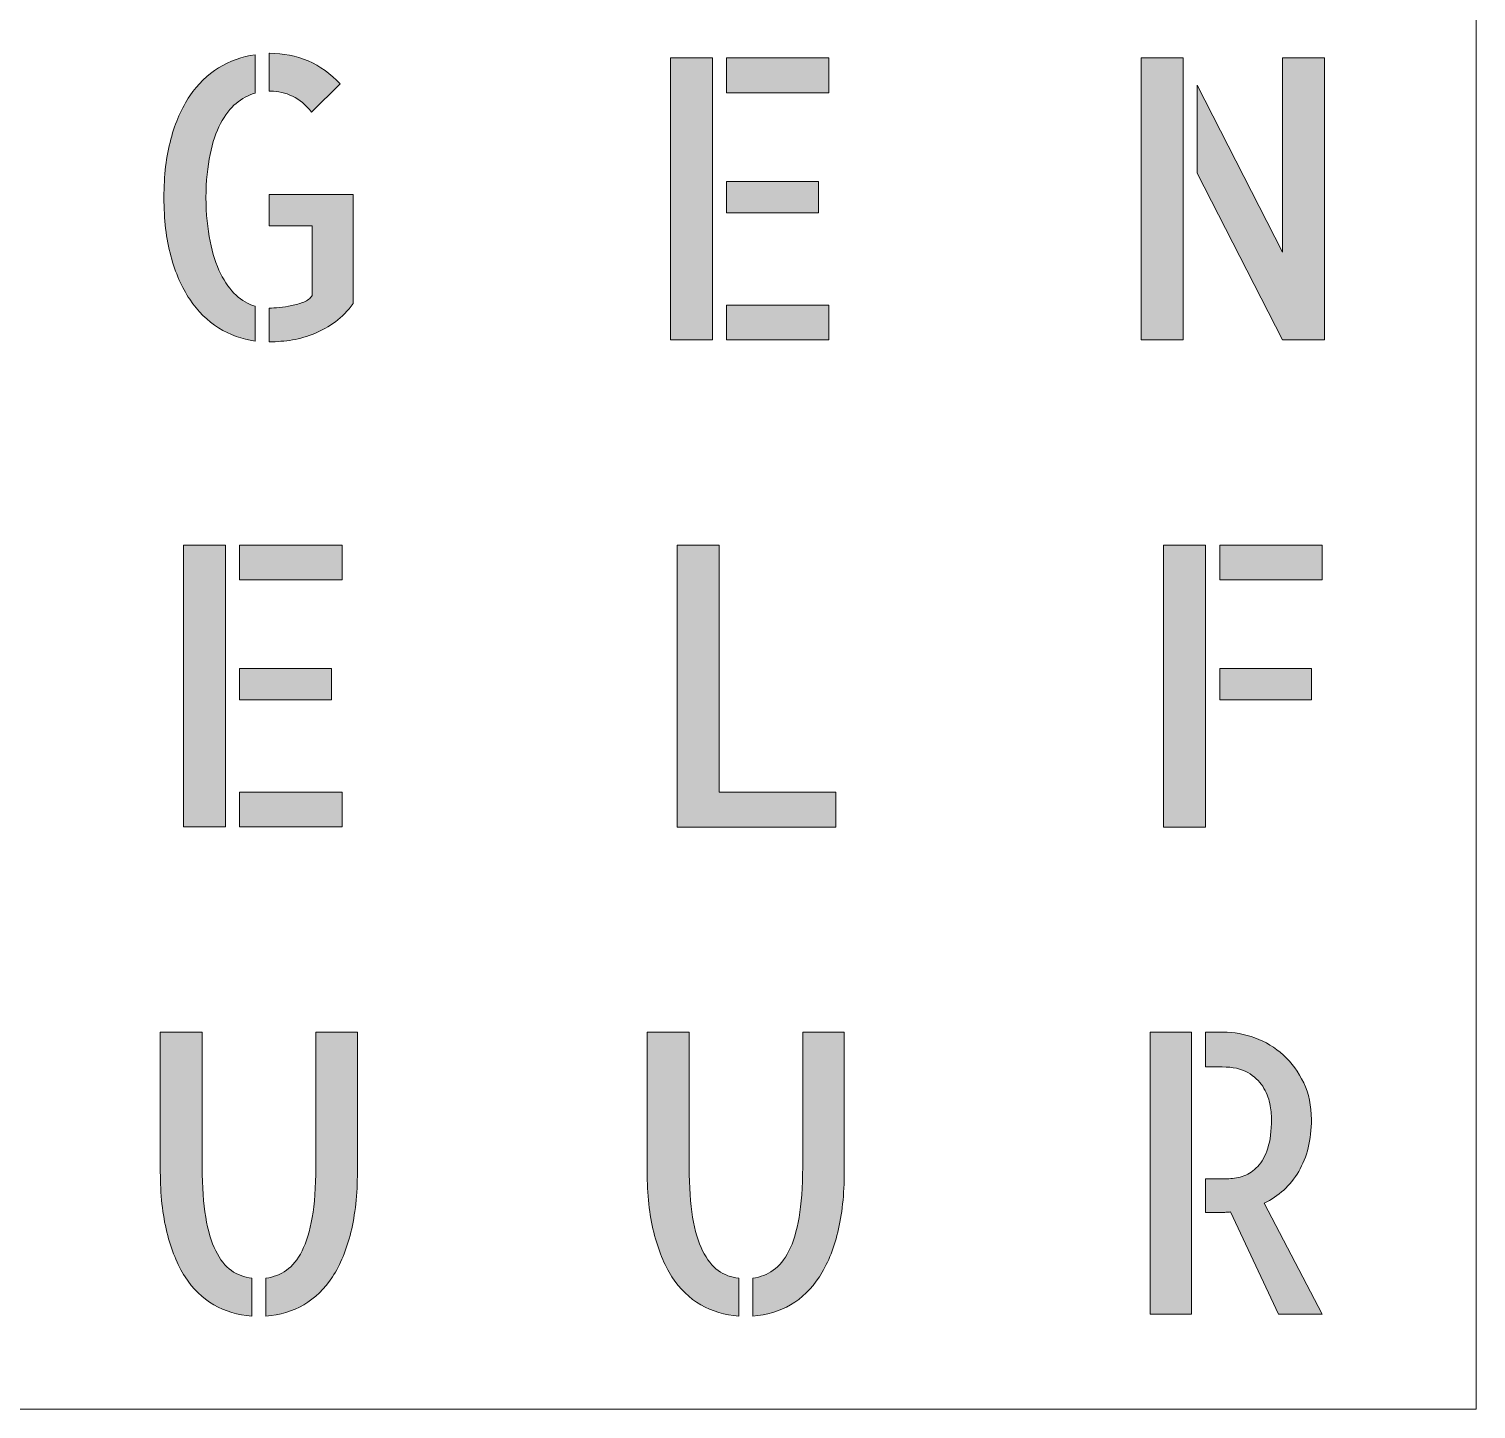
# Model space of a CAD drawing. Header units: millimetres. Extents: x -2 to 181, y -158 to 8.
# Drawn here: x 131.62 to 181.16, y -158.33 to -111.11 of the extents above; entities that cross this region are included whole.
import ezdxf

# ---------------------------------------------------------------- set-up
doc = ezdxf.new("R2010")
doc.units = ezdxf.units.MM
doc.header["$MEASUREMENT"] = 0
doc.layers.add('Laag 1', color=7, linetype='Continuous', lineweight=0)
doc.layers.add('Laag 2', color=7, linetype='Continuous', lineweight=0)

# ---------------------------------------------------------------- blocks, each defined once
blk = doc.blocks.new('Block_71')
at = {"layer": 'Laag 1', "true_color": 0x1d1d1b, "transparency": 33554687}
h = blk.add_hatch(color=250, dxfattribs=at)
h.dxf.hatch_style = 2
edge = h.paths.add_edge_path()
edge.add_spline(control_points=[(142.721, -116.777), (142.721, -116.777), (142.721, -120.508), (142.721, -120.508), (142.54, -120.761), (142.338, -120.968), (142.115, -121.13), (141.891, -121.291), (141.655, -121.424), (141.408, -121.529), (141.161, -121.634), (140.906, -121.708), (140.643, -121.752), (140.38, -121.795), (140.119, -121.817), (139.86, -121.817), (139.86, -121.817), (139.848, -121.817), (139.848, -121.817), (139.848, -121.817), (139.848, -120.665), (139.848, -120.665), (139.942, -120.665), (140.058, -120.659), (140.195, -120.646), (140.333, -120.632), (140.474, -120.611), (140.619, -120.58), (140.765, -120.549), (140.902, -120.508), (141.031, -120.456), (141.161, -120.403), (141.257, -120.329), (141.32, -120.233), (141.32, -120.233), (141.32, -117.851), (141.32, -117.851), (141.32, -117.851), (139.848, -117.851), (139.848, -117.851), (139.848, -117.851), (139.848, -116.777), (139.848, -116.777), (139.848, -116.777), (142.721, -116.777), (142.721, -116.777)], knot_values=[0, 0, 0, 0, 1, 1, 1, 2, 2, 2, 3, 3, 3, 4, 4, 4, 5, 5, 5, 6, 6, 6, 7, 7, 7, 8, 8, 8, 9, 9, 9, 10, 10, 10, 11, 11, 11, 12, 12, 12, 13, 13, 13, 14, 14, 14, 15, 15, 15, 15], degree=3, periodic=0)
edge = h.paths.add_edge_path()
edge.add_spline(control_points=[(141.296, -113.962), (141.108, -113.709), (140.892, -113.526), (140.649, -113.413), (140.405, -113.299), (140.154, -113.242), (139.895, -113.242), (139.895, -113.242), (139.848, -113.242), (139.848, -113.242), (139.848, -113.242), (139.848, -111.946), (139.848, -111.946), (139.848, -111.946), (139.86, -111.946), (139.86, -111.946), (140.331, -111.946), (140.77, -112.033), (141.179, -112.208), (141.587, -112.383), (141.952, -112.645), (142.273, -112.994), (142.273, -112.994), (141.296, -113.962), (141.296, -113.962)], knot_values=[0, 0, 0, 0, 1, 1, 1, 2, 2, 2, 3, 3, 3, 4, 4, 4, 5, 5, 5, 6, 6, 6, 7, 7, 7, 8, 8, 8, 8], degree=3, periodic=0)
edge = h.paths.add_edge_path()
edge.add_spline(control_points=[(136.245, -116.882), (136.245, -116.131), (136.323, -115.466), (136.481, -114.885), (136.637, -114.305), (136.853, -113.812), (137.128, -113.406), (137.403, -113), (137.733, -112.679), (138.117, -112.444), (138.502, -112.208), (138.918, -112.06), (139.365, -111.999), (139.365, -111.999), (139.365, -113.308), (139.365, -113.308), (139.13, -113.378), (138.912, -113.496), (138.712, -113.661), (138.511, -113.827), (138.335, -114.056), (138.182, -114.349), (138.029, -114.641), (137.909, -114.995), (137.823, -115.409), (137.736, -115.823), (137.689, -116.314), (137.682, -116.882), (137.689, -117.449), (137.736, -117.947), (137.823, -118.374), (137.909, -118.802), (138.029, -119.171), (138.182, -119.48), (138.335, -119.79), (138.511, -120.037), (138.712, -120.22), (138.912, -120.403), (139.13, -120.53), (139.365, -120.6), (139.365, -120.6), (139.365, -121.791), (139.365, -121.791), (138.918, -121.73), (138.502, -121.579), (138.117, -121.339), (137.733, -121.099), (137.403, -120.774), (137.128, -120.364), (136.853, -119.954), (136.637, -119.459), (136.481, -118.878), (136.323, -118.298), (136.245, -117.632), (136.245, -116.882)], knot_values=[0, 0, 0, 0, 1, 1, 1, 2, 2, 2, 3, 3, 3, 4, 4, 4, 5, 5, 5, 6, 6, 6, 7, 7, 7, 8, 8, 8, 9, 9, 9, 10, 10, 10, 11, 11, 11, 12, 12, 12, 13, 13, 13, 14, 14, 14, 15, 15, 15, 16, 16, 16, 17, 17, 17, 18, 18, 18, 18], degree=3, periodic=0)
at = {"layer": 'Laag 1'}
for points, knots in [([(141.296, -113.962), (141.108, -113.709), (140.892, -113.526), (140.649, -113.413), (140.405, -113.299), (140.154, -113.242), (139.895, -113.242), (139.895, -113.242), (139.848, -113.242), (139.848, -113.242), (139.848, -113.242), (139.848, -111.946), (139.848, -111.946), (139.848, -111.946), (139.86, -111.946), (139.86, -111.946), (140.331, -111.946), (140.77, -112.033), (141.179, -112.208), (141.587, -112.383), (141.952, -112.645), (142.273, -112.994), (142.273, -112.994), (141.296, -113.962), (141.296, -113.962)], [0, 0, 0, 0, 1, 1, 1, 2, 2, 2, 3, 3, 3, 4, 4, 4, 5, 5, 5, 6, 6, 6, 7, 7, 7, 8, 8, 8, 8]), ([(136.245, -116.882), (136.245, -116.131), (136.323, -115.466), (136.481, -114.885), (136.637, -114.305), (136.853, -113.812), (137.128, -113.406), (137.403, -113), (137.733, -112.679), (138.117, -112.444), (138.502, -112.208), (138.918, -112.06), (139.365, -111.999), (139.365, -111.999), (139.365, -113.308), (139.365, -113.308), (139.13, -113.378), (138.912, -113.496), (138.712, -113.661), (138.511, -113.827), (138.335, -114.056), (138.182, -114.349), (138.029, -114.641), (137.909, -114.995), (137.823, -115.409), (137.736, -115.823), (137.689, -116.314), (137.682, -116.882), (137.689, -117.449), (137.736, -117.947), (137.823, -118.374), (137.909, -118.802), (138.029, -119.171), (138.182, -119.48), (138.335, -119.79), (138.511, -120.037), (138.712, -120.22), (138.912, -120.403), (139.13, -120.53), (139.365, -120.6), (139.365, -120.6), (139.365, -121.791), (139.365, -121.791), (138.918, -121.73), (138.502, -121.579), (138.117, -121.339), (137.733, -121.099), (137.403, -120.774), (137.128, -120.364), (136.853, -119.954), (136.637, -119.459), (136.481, -118.878), (136.323, -118.298), (136.245, -117.632), (136.245, -116.882)], [0, 0, 0, 0, 1, 1, 1, 2, 2, 2, 3, 3, 3, 4, 4, 4, 5, 5, 5, 6, 6, 6, 7, 7, 7, 8, 8, 8, 9, 9, 9, 10, 10, 10, 11, 11, 11, 12, 12, 12, 13, 13, 13, 14, 14, 14, 15, 15, 15, 16, 16, 16, 17, 17, 17, 18, 18, 18, 18]), ([(142.721, -116.777), (142.721, -116.777), (142.721, -120.508), (142.721, -120.508), (142.54, -120.761), (142.338, -120.968), (142.115, -121.13), (141.891, -121.291), (141.655, -121.424), (141.408, -121.529), (141.161, -121.634), (140.906, -121.708), (140.643, -121.752), (140.38, -121.795), (140.119, -121.817), (139.86, -121.817), (139.86, -121.817), (139.848, -121.817), (139.848, -121.817), (139.848, -121.817), (139.848, -120.665), (139.848, -120.665), (139.942, -120.665), (140.058, -120.659), (140.195, -120.646), (140.333, -120.632), (140.474, -120.611), (140.619, -120.58), (140.765, -120.549), (140.902, -120.508), (141.031, -120.456), (141.161, -120.403), (141.257, -120.329), (141.32, -120.233), (141.32, -120.233), (141.32, -117.851), (141.32, -117.851), (141.32, -117.851), (139.848, -117.851), (139.848, -117.851), (139.848, -117.851), (139.848, -116.777), (139.848, -116.777), (139.848, -116.777), (142.721, -116.777), (142.721, -116.777)], [0, 0, 0, 0, 1, 1, 1, 2, 2, 2, 3, 3, 3, 4, 4, 4, 5, 5, 5, 6, 6, 6, 7, 7, 7, 8, 8, 8, 9, 9, 9, 10, 10, 10, 11, 11, 11, 12, 12, 12, 13, 13, 13, 14, 14, 14, 15, 15, 15, 15])]:
    blk.add_open_spline(points, degree=3, knots=knots, dxfattribs=at)
blk = doc.blocks.new('Block_86')
at = {"layer": 'Laag 1', "true_color": 0x1d1d1b, "transparency": 33554687}
h = blk.add_hatch(color=250, dxfattribs=at)
h.dxf.hatch_style = 2
edge = h.paths.add_edge_path()
edge.add_spline(control_points=[(155.503, -120.56), (155.503, -120.56), (159.011, -120.56), (159.011, -120.56), (159.011, -120.56), (159.011, -121.752), (159.011, -121.752), (159.011, -121.752), (155.503, -121.752), (155.503, -121.752), (155.503, -121.752), (155.503, -120.56), (155.503, -120.56)], knot_values=[0, 0, 0, 0, 1, 1, 1, 2, 2, 2, 3, 3, 3, 4, 4, 4, 4], degree=3, periodic=0)
edge = h.paths.add_edge_path()
edge.add_spline(control_points=[(158.646, -117.405), (158.646, -117.405), (155.503, -117.405), (155.503, -117.405), (155.503, -117.405), (155.503, -116.332), (155.503, -116.332), (155.503, -116.332), (158.646, -116.332), (158.646, -116.332), (158.646, -116.332), (158.646, -117.405), (158.646, -117.405)], knot_values=[0, 0, 0, 0, 1, 1, 1, 2, 2, 2, 3, 3, 3, 4, 4, 4, 4], degree=3, periodic=0)
edge = h.paths.add_edge_path()
edge.add_spline(control_points=[(159.011, -112.103), (159.011, -112.103), (159.011, -113.295), (159.011, -113.295), (159.011, -113.295), (155.503, -113.295), (155.503, -113.295), (155.503, -113.295), (155.503, -112.103), (155.503, -112.103), (155.503, -112.103), (159.011, -112.103), (159.011, -112.103)], knot_values=[0, 0, 0, 0, 1, 1, 1, 2, 2, 2, 3, 3, 3, 4, 4, 4, 4], degree=3, periodic=0)
edge = h.paths.add_edge_path()
edge.add_spline(control_points=[(153.583, -112.103), (153.583, -112.103), (155.02, -112.103), (155.02, -112.103), (155.02, -112.103), (155.02, -121.752), (155.02, -121.752), (155.02, -121.752), (153.583, -121.752), (153.583, -121.752), (153.583, -121.752), (153.583, -112.103), (153.583, -112.103)], knot_values=[0, 0, 0, 0, 1, 1, 1, 2, 2, 2, 3, 3, 3, 4, 4, 4, 4], degree=3, periodic=0)
at = {"layer": 'Laag 1'}
for points in [[(153.583, -112.103), (153.583, -112.103), (155.02, -112.103), (155.02, -112.103), (155.02, -112.103), (155.02, -121.752), (155.02, -121.752), (155.02, -121.752), (153.583, -121.752), (153.583, -121.752), (153.583, -121.752), (153.583, -112.103), (153.583, -112.103)], [(159.011, -112.103), (159.011, -112.103), (159.011, -113.295), (159.011, -113.295), (159.011, -113.295), (155.503, -113.295), (155.503, -113.295), (155.503, -113.295), (155.503, -112.103), (155.503, -112.103), (155.503, -112.103), (159.011, -112.103), (159.011, -112.103)], [(158.646, -117.405), (158.646, -117.405), (155.503, -117.405), (155.503, -117.405), (155.503, -117.405), (155.503, -116.332), (155.503, -116.332), (155.503, -116.332), (158.646, -116.332), (158.646, -116.332), (158.646, -116.332), (158.646, -117.405), (158.646, -117.405)], [(155.503, -120.56), (155.503, -120.56), (159.011, -120.56), (159.011, -120.56), (159.011, -120.56), (159.011, -121.752), (159.011, -121.752), (159.011, -121.752), (155.503, -121.752), (155.503, -121.752), (155.503, -121.752), (155.503, -120.56), (155.503, -120.56)]]:
    blk.add_open_spline(points, degree=3, knots=[0, 0, 0, 0, 1, 1, 1, 2, 2, 2, 3, 3, 3, 4, 4, 4, 4], dxfattribs=at)
blk = doc.blocks.new('Block_87')
at = {"layer": 'Laag 1', "true_color": 0x1d1d1b, "transparency": 33554687}
h = blk.add_hatch(color=250, dxfattribs=at)
h.dxf.hatch_style = 2
edge = h.paths.add_edge_path()
edge.add_spline(control_points=[(174.536, -112.103), (174.536, -112.103), (175.972, -112.103), (175.972, -112.103), (175.972, -112.103), (175.972, -121.752), (175.972, -121.752), (175.972, -121.752), (174.536, -121.752), (174.536, -121.752), (174.536, -121.752), (171.616, -116.044), (171.616, -116.044), (171.616, -116.044), (171.616, -113.033), (171.616, -113.033), (171.616, -113.033), (174.536, -118.754), (174.536, -118.754), (174.536, -118.754), (174.536, -112.103), (174.536, -112.103)], knot_values=[0, 0, 0, 0, 1, 1, 1, 2, 2, 2, 3, 3, 3, 4, 4, 4, 5, 5, 5, 6, 6, 6, 7, 7, 7, 7], degree=3, periodic=0)
edge = h.paths.add_edge_path()
edge.add_spline(control_points=[(169.696, -121.752), (169.696, -121.752), (169.696, -112.103), (169.696, -112.103), (169.696, -112.103), (171.133, -112.103), (171.133, -112.103), (171.133, -112.103), (171.133, -121.752), (171.133, -121.752), (171.133, -121.752), (169.696, -121.752), (169.696, -121.752)], knot_values=[0, 0, 0, 0, 1, 1, 1, 2, 2, 2, 3, 3, 3, 4, 4, 4, 4], degree=3, periodic=0)
at = {"layer": 'Laag 1'}
for points, knots in [([(169.696, -121.752), (169.696, -121.752), (169.696, -112.103), (169.696, -112.103), (169.696, -112.103), (171.133, -112.103), (171.133, -112.103), (171.133, -112.103), (171.133, -121.752), (171.133, -121.752), (171.133, -121.752), (169.696, -121.752), (169.696, -121.752)], [0, 0, 0, 0, 1, 1, 1, 2, 2, 2, 3, 3, 3, 4, 4, 4, 4]), ([(174.536, -112.103), (174.536, -112.103), (175.972, -112.103), (175.972, -112.103), (175.972, -112.103), (175.972, -121.752), (175.972, -121.752), (175.972, -121.752), (174.536, -121.752), (174.536, -121.752), (174.536, -121.752), (171.616, -116.044), (171.616, -116.044), (171.616, -116.044), (171.616, -113.033), (171.616, -113.033), (171.616, -113.033), (174.536, -118.754), (174.536, -118.754), (174.536, -118.754), (174.536, -112.103), (174.536, -112.103)], [0, 0, 0, 0, 1, 1, 1, 2, 2, 2, 3, 3, 3, 4, 4, 4, 5, 5, 5, 6, 6, 6, 7, 7, 7, 7])]:
    blk.add_open_spline(points, degree=3, knots=knots, dxfattribs=at)
blk = doc.blocks.new('Block_96')
at = {"layer": 'Laag 1', "true_color": 0x1d1d1b, "transparency": 33554687}
h = blk.add_hatch(color=250, dxfattribs=at)
h.dxf.hatch_style = 2
edge = h.paths.add_edge_path()
edge.add_spline(control_points=[(138.835, -137.227), (138.835, -137.227), (142.344, -137.227), (142.344, -137.227), (142.344, -137.227), (142.344, -138.418), (142.344, -138.418), (142.344, -138.418), (138.835, -138.418), (138.835, -138.418), (138.835, -138.418), (138.835, -137.227), (138.835, -137.227)], knot_values=[0, 0, 0, 0, 1, 1, 1, 2, 2, 2, 3, 3, 3, 4, 4, 4, 4], degree=3, periodic=0)
edge = h.paths.add_edge_path()
edge.add_spline(control_points=[(141.979, -134.072), (141.979, -134.072), (138.835, -134.072), (138.835, -134.072), (138.835, -134.072), (138.835, -132.999), (138.835, -132.999), (138.835, -132.999), (141.979, -132.999), (141.979, -132.999), (141.979, -132.999), (141.979, -134.072), (141.979, -134.072)], knot_values=[0, 0, 0, 0, 1, 1, 1, 2, 2, 2, 3, 3, 3, 4, 4, 4, 4], degree=3, periodic=0)
edge = h.paths.add_edge_path()
edge.add_spline(control_points=[(142.344, -128.77), (142.344, -128.77), (142.344, -129.961), (142.344, -129.961), (142.344, -129.961), (138.835, -129.961), (138.835, -129.961), (138.835, -129.961), (138.835, -128.77), (138.835, -128.77), (138.835, -128.77), (142.344, -128.77), (142.344, -128.77)], knot_values=[0, 0, 0, 0, 1, 1, 1, 2, 2, 2, 3, 3, 3, 4, 4, 4, 4], degree=3, periodic=0)
edge = h.paths.add_edge_path()
edge.add_spline(control_points=[(136.916, -128.77), (136.916, -128.77), (138.352, -128.77), (138.352, -128.77), (138.352, -128.77), (138.352, -138.418), (138.352, -138.418), (138.352, -138.418), (136.916, -138.418), (136.916, -138.418), (136.916, -138.418), (136.916, -128.77), (136.916, -128.77)], knot_values=[0, 0, 0, 0, 1, 1, 1, 2, 2, 2, 3, 3, 3, 4, 4, 4, 4], degree=3, periodic=0)
at = {"layer": 'Laag 1'}
for points in [[(136.916, -128.77), (136.916, -128.77), (138.352, -128.77), (138.352, -128.77), (138.352, -128.77), (138.352, -138.418), (138.352, -138.418), (138.352, -138.418), (136.916, -138.418), (136.916, -138.418), (136.916, -138.418), (136.916, -128.77), (136.916, -128.77)], [(142.344, -128.77), (142.344, -128.77), (142.344, -129.961), (142.344, -129.961), (142.344, -129.961), (138.835, -129.961), (138.835, -129.961), (138.835, -129.961), (138.835, -128.77), (138.835, -128.77), (138.835, -128.77), (142.344, -128.77), (142.344, -128.77)], [(141.979, -134.072), (141.979, -134.072), (138.835, -134.072), (138.835, -134.072), (138.835, -134.072), (138.835, -132.999), (138.835, -132.999), (138.835, -132.999), (141.979, -132.999), (141.979, -132.999), (141.979, -132.999), (141.979, -134.072), (141.979, -134.072)], [(138.835, -137.227), (138.835, -137.227), (142.344, -137.227), (142.344, -137.227), (142.344, -137.227), (142.344, -138.418), (142.344, -138.418), (142.344, -138.418), (138.835, -138.418), (138.835, -138.418), (138.835, -138.418), (138.835, -137.227), (138.835, -137.227)]]:
    blk.add_open_spline(points, degree=3, knots=[0, 0, 0, 0, 1, 1, 1, 2, 2, 2, 3, 3, 3, 4, 4, 4, 4], dxfattribs=at)
blk = doc.blocks.new('Block_105')
at = {"layer": 'Laag 1', "true_color": 0x1d1d1b, "transparency": 33554687}
h = blk.add_hatch(color=250, dxfattribs=at)
h.dxf.hatch_style = 2
edge = h.paths.add_edge_path()
edge.add_spline(control_points=[(142.868, -145.437), (142.868, -145.437), (142.868, -150.215), (142.868, -150.215), (142.868, -150.992), (142.793, -151.681), (142.644, -152.284), (142.495, -152.886), (142.285, -153.394), (142.014, -153.809), (141.744, -154.223), (141.416, -154.542), (141.031, -154.764), (140.646, -154.987), (140.215, -155.116), (139.736, -155.151), (139.736, -155.151), (139.736, -153.855), (139.736, -153.855), (139.995, -153.82), (140.228, -153.73), (140.437, -153.586), (140.644, -153.442), (140.823, -153.222), (140.972, -152.925), (141.121, -152.628), (141.237, -152.247), (141.32, -151.78), (141.402, -151.313), (141.443, -150.739), (141.443, -150.058), (141.443, -150.058), (141.443, -145.437), (141.443, -145.437), (141.443, -145.437), (142.868, -145.437), (142.868, -145.437)], knot_values=[0, 0, 0, 0, 1, 1, 1, 2, 2, 2, 3, 3, 3, 4, 4, 4, 5, 5, 5, 6, 6, 6, 7, 7, 7, 8, 8, 8, 9, 9, 9, 10, 10, 10, 11, 11, 11, 12, 12, 12, 12], degree=3, periodic=0)
edge = h.paths.add_edge_path()
edge.add_spline(control_points=[(137.557, -150.058), (137.557, -150.73), (137.597, -151.3), (137.675, -151.766), (137.754, -152.234), (137.868, -152.617), (138.017, -152.918), (138.166, -153.22), (138.344, -153.445), (138.552, -153.593), (138.76, -153.741), (138.994, -153.828), (139.253, -153.855), (139.253, -153.855), (139.253, -155.151), (139.253, -155.151), (138.774, -155.116), (138.341, -154.987), (137.952, -154.764), (137.563, -154.542), (137.235, -154.223), (136.969, -153.809), (136.702, -153.394), (136.494, -152.886), (136.345, -152.284), (136.196, -151.681), (136.121, -150.992), (136.121, -150.215), (136.121, -150.215), (136.121, -145.437), (136.121, -145.437), (136.121, -145.437), (137.557, -145.437), (137.557, -145.437), (137.557, -145.437), (137.557, -150.058), (137.557, -150.058)], knot_values=[0, 0, 0, 0, 1, 1, 1, 2, 2, 2, 3, 3, 3, 4, 4, 4, 5, 5, 5, 6, 6, 6, 7, 7, 7, 8, 8, 8, 9, 9, 9, 10, 10, 10, 11, 11, 11, 12, 12, 12, 12], degree=3, periodic=0)
at = {"layer": 'Laag 1'}
for points in [[(137.557, -150.058), (137.557, -150.73), (137.597, -151.3), (137.675, -151.766), (137.754, -152.234), (137.868, -152.617), (138.017, -152.918), (138.166, -153.22), (138.344, -153.445), (138.552, -153.593), (138.76, -153.741), (138.994, -153.828), (139.253, -153.855), (139.253, -153.855), (139.253, -155.151), (139.253, -155.151), (138.774, -155.116), (138.341, -154.987), (137.952, -154.764), (137.563, -154.542), (137.235, -154.223), (136.969, -153.809), (136.702, -153.394), (136.494, -152.886), (136.345, -152.284), (136.196, -151.681), (136.121, -150.992), (136.121, -150.215), (136.121, -150.215), (136.121, -145.437), (136.121, -145.437), (136.121, -145.437), (137.557, -145.437), (137.557, -145.437), (137.557, -145.437), (137.557, -150.058), (137.557, -150.058)], [(142.868, -145.437), (142.868, -145.437), (142.868, -150.215), (142.868, -150.215), (142.868, -150.992), (142.793, -151.681), (142.644, -152.284), (142.495, -152.886), (142.285, -153.394), (142.014, -153.809), (141.744, -154.223), (141.416, -154.542), (141.031, -154.764), (140.646, -154.987), (140.215, -155.116), (139.736, -155.151), (139.736, -155.151), (139.736, -153.855), (139.736, -153.855), (139.995, -153.82), (140.228, -153.73), (140.437, -153.586), (140.644, -153.442), (140.823, -153.222), (140.972, -152.925), (141.121, -152.628), (141.237, -152.247), (141.32, -151.78), (141.402, -151.313), (141.443, -150.739), (141.443, -150.058), (141.443, -150.058), (141.443, -145.437), (141.443, -145.437), (141.443, -145.437), (142.868, -145.437), (142.868, -145.437)]]:
    blk.add_open_spline(points, degree=3, knots=[0, 0, 0, 0, 1, 1, 1, 2, 2, 2, 3, 3, 3, 4, 4, 4, 5, 5, 5, 6, 6, 6, 7, 7, 7, 8, 8, 8, 9, 9, 9, 10, 10, 10, 11, 11, 11, 12, 12, 12, 12], dxfattribs=at)
blk = doc.blocks.new('Block_106')
at = {"layer": 'Laag 1', "true_color": 0x1d1d1b, "transparency": 33554687}
h = blk.add_hatch(color=250, dxfattribs=at)
h.dxf.hatch_style = 2
edge = h.paths.add_edge_path()
edge.add_spline(control_points=[(155.255, -128.77), (155.255, -128.77), (155.255, -137.227), (155.255, -137.227), (155.255, -137.227), (159.246, -137.227), (159.246, -137.227), (159.246, -137.227), (159.246, -138.419), (159.246, -138.419), (159.246, -138.419), (153.818, -138.419), (153.818, -138.419), (153.818, -138.419), (153.818, -128.77), (153.818, -128.77), (153.818, -128.77), (155.255, -128.77), (155.255, -128.77)], knot_values=[0, 0, 0, 0, 1, 1, 1, 2, 2, 2, 3, 3, 3, 4, 4, 4, 5, 5, 5, 6, 6, 6, 6], degree=3, periodic=0)
at = {"layer": 'Laag 1'}
blk.add_open_spline([(155.255, -128.77), (155.255, -128.77), (155.255, -137.227), (155.255, -137.227), (155.255, -137.227), (159.246, -137.227), (159.246, -137.227), (159.246, -137.227), (159.246, -138.419), (159.246, -138.419), (159.246, -138.419), (153.818, -138.419), (153.818, -138.419), (153.818, -138.419), (153.818, -128.77), (153.818, -128.77), (153.818, -128.77), (155.255, -128.77), (155.255, -128.77)], degree=3, knots=[0, 0, 0, 0, 1, 1, 1, 2, 2, 2, 3, 3, 3, 4, 4, 4, 5, 5, 5, 6, 6, 6, 6], dxfattribs=at)
blk = doc.blocks.new('Block_107')
at = {"layer": 'Laag 1', "true_color": 0x1d1d1b, "transparency": 33554687}
h = blk.add_hatch(color=250, dxfattribs=at)
h.dxf.hatch_style = 2
edge = h.paths.add_edge_path()
edge.add_spline(control_points=[(175.53, -134.072), (175.53, -134.072), (172.387, -134.072), (172.387, -134.072), (172.387, -134.072), (172.387, -132.999), (172.387, -132.999), (172.387, -132.999), (175.53, -132.999), (175.53, -132.999), (175.53, -132.999), (175.53, -134.072), (175.53, -134.072)], knot_values=[0, 0, 0, 0, 1, 1, 1, 2, 2, 2, 3, 3, 3, 4, 4, 4, 4], degree=3, periodic=0)
edge = h.paths.add_edge_path()
edge.add_spline(control_points=[(175.895, -128.77), (175.895, -128.77), (175.895, -129.962), (175.895, -129.962), (175.895, -129.962), (172.387, -129.962), (172.387, -129.962), (172.387, -129.962), (172.387, -128.77), (172.387, -128.77), (172.387, -128.77), (175.895, -128.77), (175.895, -128.77)], knot_values=[0, 0, 0, 0, 1, 1, 1, 2, 2, 2, 3, 3, 3, 4, 4, 4, 4], degree=3, periodic=0)
edge = h.paths.add_edge_path()
edge.add_spline(control_points=[(170.467, -128.77), (170.467, -128.77), (171.904, -128.77), (171.904, -128.77), (171.904, -128.77), (171.904, -138.419), (171.904, -138.419), (171.904, -138.419), (170.467, -138.419), (170.467, -138.419), (170.467, -138.419), (170.467, -128.77), (170.467, -128.77)], knot_values=[0, 0, 0, 0, 1, 1, 1, 2, 2, 2, 3, 3, 3, 4, 4, 4, 4], degree=3, periodic=0)
at = {"layer": 'Laag 1'}
for points in [[(170.467, -128.77), (170.467, -128.77), (171.904, -128.77), (171.904, -128.77), (171.904, -128.77), (171.904, -138.419), (171.904, -138.419), (171.904, -138.419), (170.467, -138.419), (170.467, -138.419), (170.467, -138.419), (170.467, -128.77), (170.467, -128.77)], [(175.895, -128.77), (175.895, -128.77), (175.895, -129.962), (175.895, -129.962), (175.895, -129.962), (172.387, -129.962), (172.387, -129.962), (172.387, -129.962), (172.387, -128.77), (172.387, -128.77), (172.387, -128.77), (175.895, -128.77), (175.895, -128.77)], [(175.53, -134.072), (175.53, -134.072), (172.387, -134.072), (172.387, -134.072), (172.387, -134.072), (172.387, -132.999), (172.387, -132.999), (172.387, -132.999), (175.53, -132.999), (175.53, -132.999), (175.53, -132.999), (175.53, -134.072), (175.53, -134.072)]]:
    blk.add_open_spline(points, degree=3, knots=[0, 0, 0, 0, 1, 1, 1, 2, 2, 2, 3, 3, 3, 4, 4, 4, 4], dxfattribs=at)
blk = doc.blocks.new('Block_108')
at = {"layer": 'Laag 1', "true_color": 0x1d1d1b, "transparency": 33554687}
h = blk.add_hatch(color=250, dxfattribs=at)
h.dxf.hatch_style = 2
edge = h.paths.add_edge_path()
edge.add_spline(control_points=[(159.535, -145.437), (159.535, -145.437), (159.535, -150.215), (159.535, -150.215), (159.535, -150.992), (159.46, -151.682), (159.311, -152.284), (159.162, -152.886), (158.952, -153.395), (158.681, -153.809), (158.41, -154.223), (158.082, -154.542), (157.698, -154.765), (157.313, -154.987), (156.881, -155.116), (156.403, -155.151), (156.403, -155.151), (156.403, -153.855), (156.403, -153.855), (156.662, -153.82), (156.895, -153.73), (157.103, -153.586), (157.311, -153.442), (157.49, -153.222), (157.639, -152.925), (157.788, -152.629), (157.904, -152.247), (157.987, -151.78), (158.069, -151.313), (158.11, -150.739), (158.11, -150.058), (158.11, -150.058), (158.11, -145.437), (158.11, -145.437), (158.11, -145.437), (159.535, -145.437), (159.535, -145.437)], knot_values=[0, 0, 0, 0, 1, 1, 1, 2, 2, 2, 3, 3, 3, 4, 4, 4, 5, 5, 5, 6, 6, 6, 7, 7, 7, 8, 8, 8, 9, 9, 9, 10, 10, 10, 11, 11, 11, 12, 12, 12, 12], degree=3, periodic=0)
edge = h.paths.add_edge_path()
edge.add_spline(control_points=[(154.225, -150.058), (154.225, -150.731), (154.264, -151.3), (154.342, -151.767), (154.421, -152.234), (154.535, -152.618), (154.684, -152.919), (154.833, -153.22), (155.011, -153.445), (155.219, -153.593), (155.428, -153.742), (155.661, -153.829), (155.92, -153.855), (155.92, -153.855), (155.92, -155.151), (155.92, -155.151), (155.441, -155.116), (155.008, -154.987), (154.619, -154.765), (154.231, -154.542), (153.903, -154.223), (153.636, -153.809), (153.369, -153.395), (153.161, -152.886), (153.012, -152.284), (152.863, -151.682), (152.788, -150.992), (152.788, -150.215), (152.788, -150.215), (152.788, -145.437), (152.788, -145.437), (152.788, -145.437), (154.225, -145.437), (154.225, -145.437), (154.225, -145.437), (154.225, -150.058), (154.225, -150.058)], knot_values=[0, 0, 0, 0, 1, 1, 1, 2, 2, 2, 3, 3, 3, 4, 4, 4, 5, 5, 5, 6, 6, 6, 7, 7, 7, 8, 8, 8, 9, 9, 9, 10, 10, 10, 11, 11, 11, 12, 12, 12, 12], degree=3, periodic=0)
at = {"layer": 'Laag 1'}
for points in [[(154.225, -150.058), (154.225, -150.731), (154.264, -151.3), (154.342, -151.767), (154.421, -152.234), (154.535, -152.618), (154.684, -152.919), (154.833, -153.22), (155.011, -153.445), (155.219, -153.593), (155.428, -153.742), (155.661, -153.829), (155.92, -153.855), (155.92, -153.855), (155.92, -155.151), (155.92, -155.151), (155.441, -155.116), (155.008, -154.987), (154.619, -154.765), (154.231, -154.542), (153.903, -154.223), (153.636, -153.809), (153.369, -153.395), (153.161, -152.886), (153.012, -152.284), (152.863, -151.682), (152.788, -150.992), (152.788, -150.215), (152.788, -150.215), (152.788, -145.437), (152.788, -145.437), (152.788, -145.437), (154.225, -145.437), (154.225, -145.437), (154.225, -145.437), (154.225, -150.058), (154.225, -150.058)], [(159.535, -145.437), (159.535, -145.437), (159.535, -150.215), (159.535, -150.215), (159.535, -150.992), (159.46, -151.682), (159.311, -152.284), (159.162, -152.886), (158.952, -153.395), (158.681, -153.809), (158.41, -154.223), (158.082, -154.542), (157.698, -154.765), (157.313, -154.987), (156.881, -155.116), (156.403, -155.151), (156.403, -155.151), (156.403, -153.855), (156.403, -153.855), (156.662, -153.82), (156.895, -153.73), (157.103, -153.586), (157.311, -153.442), (157.49, -153.222), (157.639, -152.925), (157.788, -152.629), (157.904, -152.247), (157.987, -151.78), (158.069, -151.313), (158.11, -150.739), (158.11, -150.058), (158.11, -150.058), (158.11, -145.437), (158.11, -145.437), (158.11, -145.437), (159.535, -145.437), (159.535, -145.437)]]:
    blk.add_open_spline(points, degree=3, knots=[0, 0, 0, 0, 1, 1, 1, 2, 2, 2, 3, 3, 3, 4, 4, 4, 5, 5, 5, 6, 6, 6, 7, 7, 7, 8, 8, 8, 9, 9, 9, 10, 10, 10, 11, 11, 11, 12, 12, 12, 12], dxfattribs=at)
blk = doc.blocks.new('Block_109')
at = {"layer": 'Laag 1', "true_color": 0x1d1d1b, "transparency": 33554687}
h = blk.add_hatch(color=250, dxfattribs=at)
h.dxf.hatch_style = 2
edge = h.paths.add_edge_path()
edge.add_spline(control_points=[(175.889, -155.085), (175.889, -155.085), (174.394, -155.085), (174.394, -155.085), (174.394, -155.085), (172.757, -151.59), (172.757, -151.59), (172.734, -151.59), (172.708, -151.592), (172.681, -151.597), (172.653, -151.601), (172.612, -151.603), (172.557, -151.603), (172.502, -151.603), (172.422, -151.603), (172.316, -151.603), (172.21, -151.603), (172.07, -151.603), (171.898, -151.603), (171.898, -151.603), (171.898, -150.451), (171.898, -150.451), (171.898, -150.451), (172.699, -150.451), (172.699, -150.451), (172.871, -150.451), (173.044, -150.418), (173.217, -150.353), (173.389, -150.287), (173.546, -150.181), (173.688, -150.032), (173.829, -149.884), (173.943, -149.677), (174.029, -149.41), (174.115, -149.144), (174.159, -148.815), (174.159, -148.422), (174.159, -148.265), (174.139, -148.084), (174.1, -147.879), (174.06, -147.674), (173.98, -147.477), (173.858, -147.29), (173.737, -147.102), (173.566, -146.945), (173.346, -146.818), (173.126, -146.692), (172.836, -146.628), (172.475, -146.628), (172.475, -146.628), (171.898, -146.628), (171.898, -146.628), (171.898, -146.628), (171.898, -145.437), (171.898, -145.437), (171.898, -145.437), (172.498, -145.437), (172.498, -145.437), (172.867, -145.437), (173.232, -145.503), (173.593, -145.633), (173.954, -145.764), (174.278, -145.961), (174.565, -146.223), (174.851, -146.484), (175.083, -146.801), (175.26, -147.172), (175.436, -147.543), (175.525, -147.959), (175.525, -148.422), (175.525, -149.12), (175.379, -149.714), (175.089, -150.202), (174.798, -150.691), (174.406, -151.053), (173.911, -151.289), (173.911, -151.289), (175.889, -155.085), (175.889, -155.085)], knot_values=[0, 0, 0, 0, 1, 1, 1, 2, 2, 2, 3, 3, 3, 4, 4, 4, 5, 5, 5, 6, 6, 6, 7, 7, 7, 8, 8, 8, 9, 9, 9, 10, 10, 10, 11, 11, 11, 12, 12, 12, 13, 13, 13, 14, 14, 14, 15, 15, 15, 16, 16, 16, 17, 17, 17, 18, 18, 18, 19, 19, 19, 20, 20, 20, 21, 21, 21, 22, 22, 22, 23, 23, 23, 24, 24, 24, 25, 25, 25, 26, 26, 26, 26], degree=3, periodic=0)
edge = h.paths.add_edge_path()
edge.add_spline(control_points=[(170.002, -145.437), (170.002, -145.437), (171.415, -145.437), (171.415, -145.437), (171.415, -145.437), (171.415, -155.085), (171.415, -155.085), (171.415, -155.085), (170.002, -155.085), (170.002, -155.085), (170.002, -155.085), (170.002, -145.437), (170.002, -145.437)], knot_values=[0, 0, 0, 0, 1, 1, 1, 2, 2, 2, 3, 3, 3, 4, 4, 4, 4], degree=3, periodic=0)
at = {"layer": 'Laag 1'}
for points, knots in [([(170.002, -145.437), (170.002, -145.437), (171.415, -145.437), (171.415, -145.437), (171.415, -145.437), (171.415, -155.085), (171.415, -155.085), (171.415, -155.085), (170.002, -155.085), (170.002, -155.085), (170.002, -155.085), (170.002, -145.437), (170.002, -145.437)], [0, 0, 0, 0, 1, 1, 1, 2, 2, 2, 3, 3, 3, 4, 4, 4, 4]), ([(175.889, -155.085), (175.889, -155.085), (174.394, -155.085), (174.394, -155.085), (174.394, -155.085), (172.757, -151.59), (172.757, -151.59), (172.734, -151.59), (172.708, -151.592), (172.681, -151.597), (172.653, -151.601), (172.612, -151.603), (172.557, -151.603), (172.502, -151.603), (172.422, -151.603), (172.316, -151.603), (172.21, -151.603), (172.07, -151.603), (171.898, -151.603), (171.898, -151.603), (171.898, -150.451), (171.898, -150.451), (171.898, -150.451), (172.699, -150.451), (172.699, -150.451), (172.871, -150.451), (173.044, -150.418), (173.217, -150.353), (173.389, -150.287), (173.546, -150.181), (173.688, -150.032), (173.829, -149.884), (173.943, -149.677), (174.029, -149.41), (174.115, -149.144), (174.159, -148.815), (174.159, -148.422), (174.159, -148.265), (174.139, -148.084), (174.1, -147.879), (174.06, -147.674), (173.98, -147.477), (173.858, -147.29), (173.737, -147.102), (173.566, -146.945), (173.346, -146.818), (173.126, -146.692), (172.836, -146.628), (172.475, -146.628), (172.475, -146.628), (171.898, -146.628), (171.898, -146.628), (171.898, -146.628), (171.898, -145.437), (171.898, -145.437), (171.898, -145.437), (172.498, -145.437), (172.498, -145.437), (172.867, -145.437), (173.232, -145.503), (173.593, -145.633), (173.954, -145.764), (174.278, -145.961), (174.565, -146.223), (174.851, -146.484), (175.083, -146.801), (175.26, -147.172), (175.436, -147.543), (175.525, -147.959), (175.525, -148.422), (175.525, -149.12), (175.379, -149.714), (175.089, -150.202), (174.798, -150.691), (174.406, -151.053), (173.911, -151.289), (173.911, -151.289), (175.889, -155.085), (175.889, -155.085)], [0, 0, 0, 0, 1, 1, 1, 2, 2, 2, 3, 3, 3, 4, 4, 4, 5, 5, 5, 6, 6, 6, 7, 7, 7, 8, 8, 8, 9, 9, 9, 10, 10, 10, 11, 11, 11, 12, 12, 12, 13, 13, 13, 14, 14, 14, 15, 15, 15, 16, 16, 16, 17, 17, 17, 18, 18, 18, 19, 19, 19, 20, 20, 20, 21, 21, 21, 22, 22, 22, 23, 23, 23, 24, 24, 24, 25, 25, 25, 26, 26, 26, 26])]:
    blk.add_open_spline(points, degree=3, knots=knots, dxfattribs=at)

msp = doc.modelspace()

# ---------------------------------------------------------------- linework, layer by layer
at = {"layer": 'Laag 2', "color": 250, "lineweight": 18, "true_color": 0x1d1d1b}
msp.add_lwpolyline([(181.161, -158.333), (-2.172, -158.333), (-2.172, 8.333), (181.161, 8.333)], close=True, dxfattribs=at)

# ---------------------------------------------------------------- block references
at = {"layer": 'Laag 1'}
for name in ['Block_71', 'Block_86', 'Block_87', 'Block_96', 'Block_106', 'Block_107', 'Block_105', 'Block_108', 'Block_109']:
    msp.add_blockref(name, (0, 0), dxfattribs=at)

doc.saveas('drawing.dxf')
